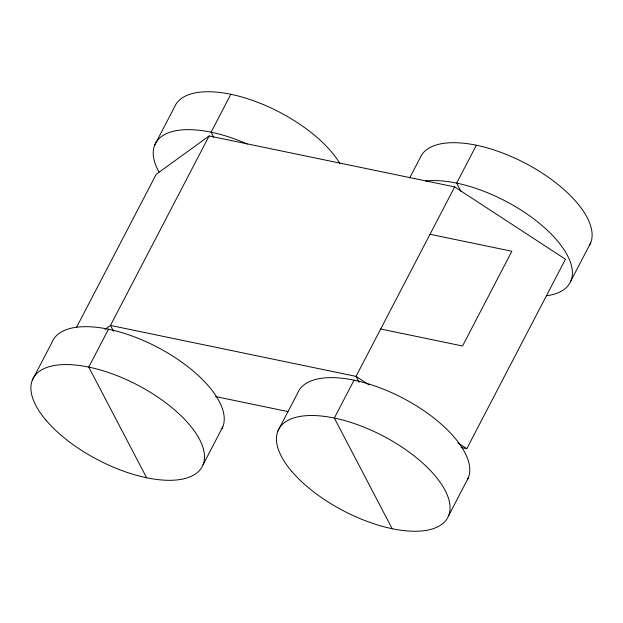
<?xml version="1.0" encoding="UTF-8"?>
<svg xmlns="http://www.w3.org/2000/svg" width="623" height="623" viewBox="0 0 623 623"><rect width="100%" height="100%" fill="white"/><g stroke="black" fill="none" stroke-linecap="round" stroke-linejoin="round"><path stroke-width="0.93" d="M32.349 380.069L52.083 342.175A95.358 42.341 27.5 0 1 155.15 346.045A95.358 42.341 27.5 0 1 222.006 428.585M154.675 145.136L174.401 107.242A95.358 42.341 27.5 0 1 250.625 99.742A95.358 42.341 27.5 0 1 339.893 163.538M76.38 327.605L156.202 174.315L209.126 135.962L454.673 186.908L565.45 259.223L466.798 448.685L461.09 447.501M108.503 329.217L88.77 367.111L146.623 477.771M209.126 135.962L110.473 325.432L105.03 329.372M230.829 94.283L211.096 132.177L213.767 137.286M203.043 464.813L222.777 426.919M277.897 431.015L297.63 393.121A95.358 42.341 27.5 0 1 400.698 396.999A95.358 42.341 27.5 0 1 467.554 479.531M409.638 177.999L419.957 158.187A95.358 42.341 27.5 0 1 523.951 162.533A95.358 42.341 27.5 0 1 589.436 245.407M354.051 380.162L334.325 418.056L392.171 528.717M454.673 186.908L356.021 376.378L359.136 382.335M476.377 145.229L456.643 183.123L461.098 191.635M448.599 515.758L468.325 477.864M570.917 280.825L590.651 242.931M430.01 234.279L511.865 251.256L462.539 345.991L380.684 329.006M215.542 396.555L287.873 411.562M369.057 384.882L356.021 376.378L110.473 325.432L113.588 331.389M457.843 442.836L466.798 448.685M158.99 172.041A95.358 42.341 27.5 0 1 247.253 144.03M425.665 181.02A95.358 42.341 27.5 0 1 547.96 230.868A95.358 42.341 27.5 0 1 546.394 295.777M46.125 420.354A95.358 42.341 27.5 0 0 196.027 473.573A95.358 42.341 27.5 0 0 110.941 373.387A95.358 42.341 27.5 0 0 46.125 420.354M291.673 471.307A95.358 42.341 27.5 0 0 441.575 524.519A95.358 42.341 27.5 0 0 356.488 424.333A95.358 42.341 27.5 0 0 291.673 471.307"/></g></svg>
